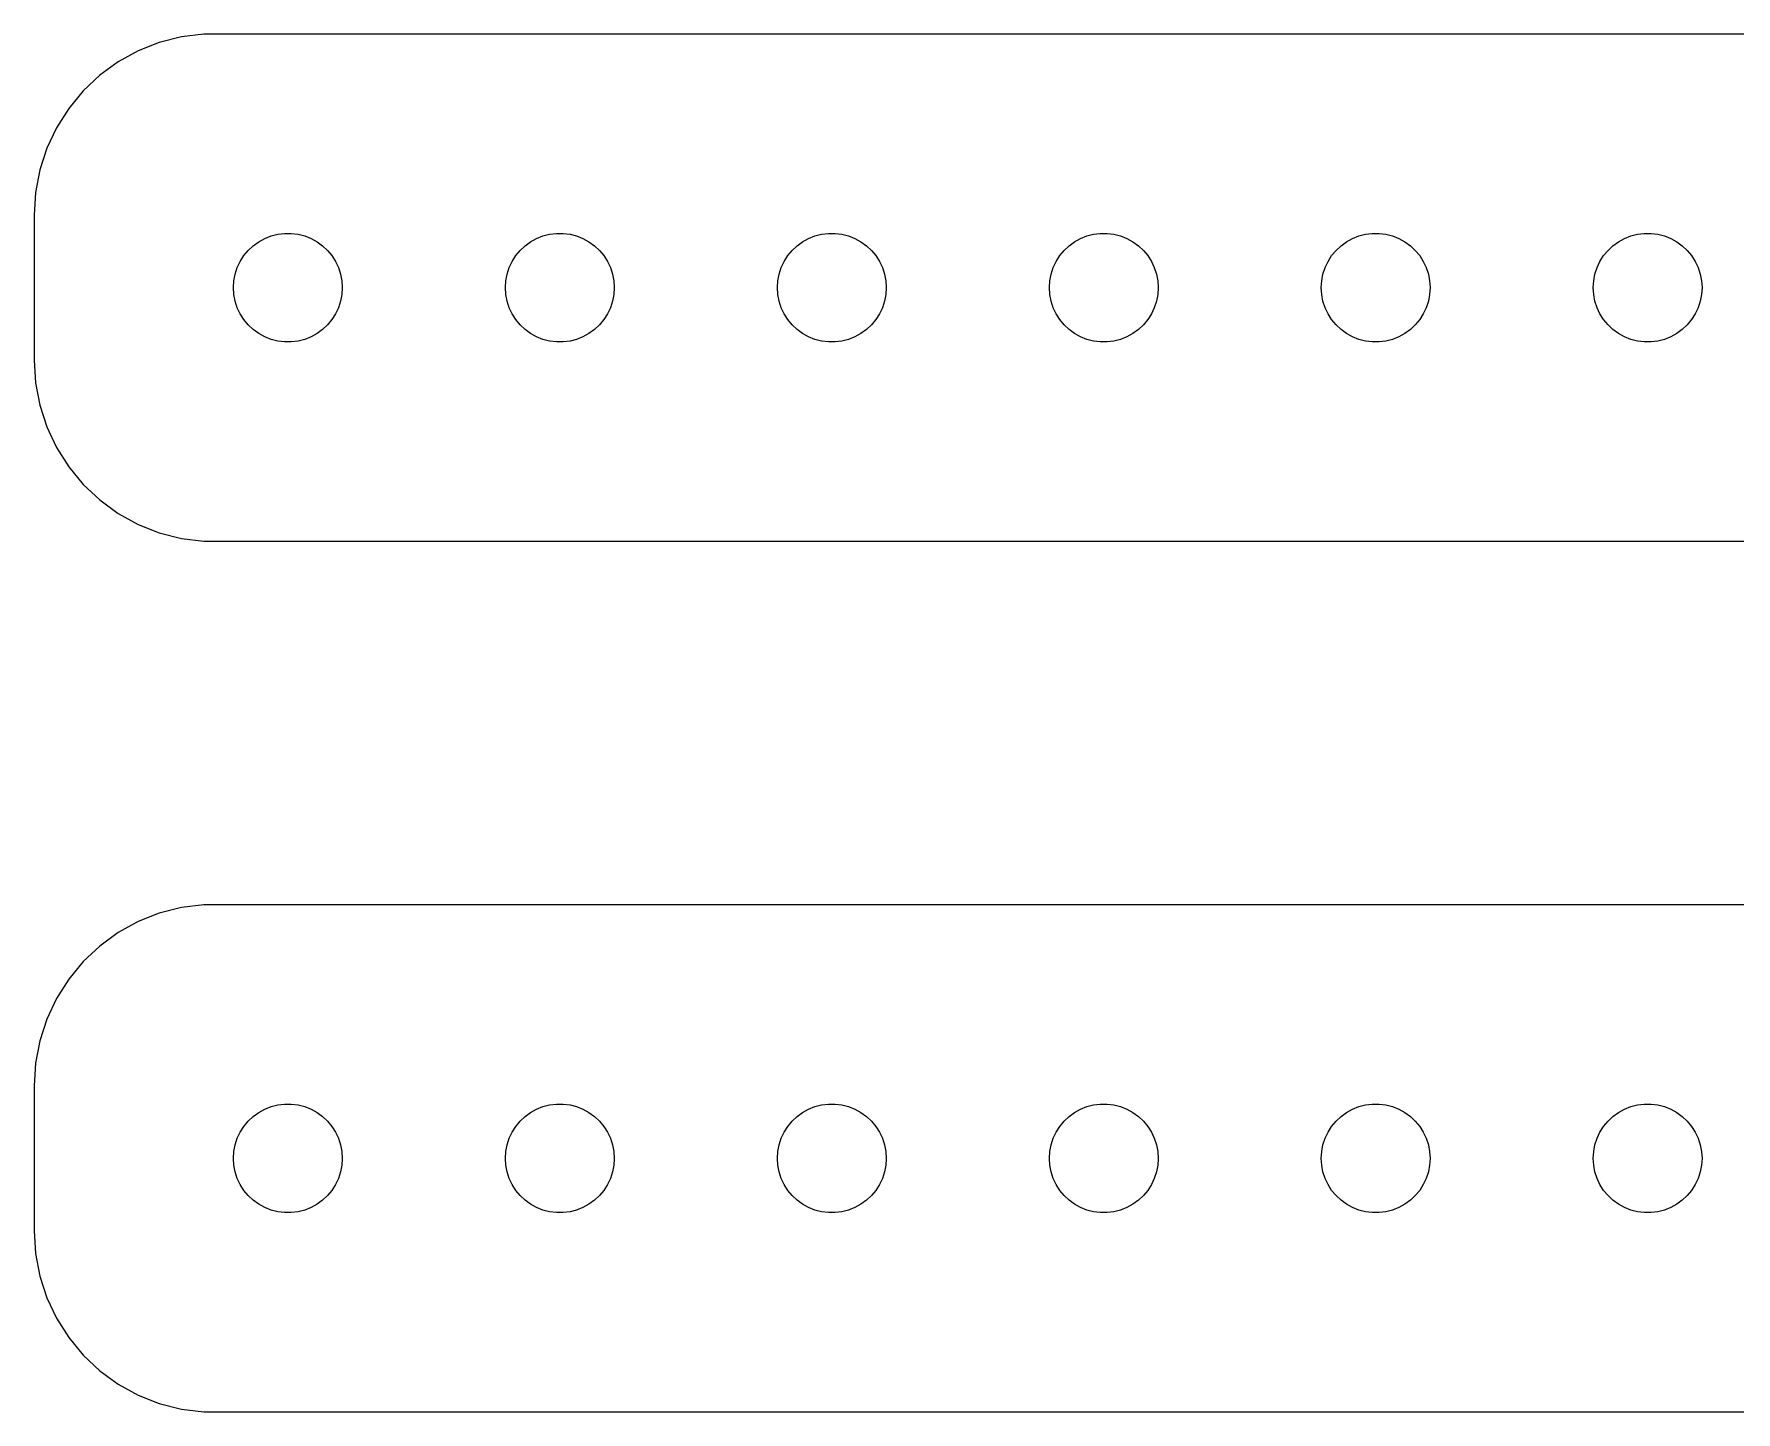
# Model space of a CAD drawing. Header units: metres. Extents: x -194 to 194, y 17 to 55.
# Drawn here: x -194.5 to -147.56, y 17.01 to 54.99 of the extents above; entities that cross this region are included whole.
import ezdxf

# ---------------------------------------------------------------- set-up
doc = ezdxf.new("R2010")
doc.units = ezdxf.units.M

msp = doc.modelspace()

# ---------------------------------------------------------------- linework, layer by layer
for p, q in [((-189.814, 54.9901), (-190.437, 54.9114)), ((189.814, 54.9901), (-189.814, 54.9901)), ((-191.629, 54.5241), (-192.179, 54.2216)), ((-191.045, 54.7553), (-191.629, 54.5241)), ((-190.437, 54.9114), (-191.045, 54.7553)), ((-192.179, 54.2216), (-192.687, 53.8526)), ((-192.687, 53.8526), (-193.145, 53.4227)), ((-193.145, 53.4227), (-193.545, 52.9389)), ((-193.545, 52.9389), (-193.882, 52.4088)), ((-193.882, 52.4088), (-194.149, 51.8406)), ((-194.149, 51.8406), (-194.343, 51.2434)), ((-194.343, 51.2434), (-194.461, 50.6267)), ((-194.461, 50.6267), (-194.5, 50)), ((-194.5, 50), (-194.5, 46)), ((-188.304, 49.2665), (-188.139, 49.3572)), ((-188.139, 49.3572), (-187.964, 49.4266)), ((-187.964, 49.4266), (-187.781, 49.4734)), ((-187.781, 49.4734), (-187.594, 49.497)), ((-187.594, 49.497), (-187.406, 49.497)), ((-187.406, 49.497), (-187.219, 49.4734)), ((-187.219, 49.4734), (-187.036, 49.4266)), ((-187.036, 49.4266), (-186.861, 49.3572)), ((-186.861, 49.3572), (-186.696, 49.2665)), ((-180.804, 49.2665), (-180.639, 49.3572)), ((-180.639, 49.3572), (-180.464, 49.4266)), ((-180.464, 49.4266), (-180.281, 49.4734)), ((-180.281, 49.4734), (-180.094, 49.497)), ((-180.094, 49.497), (-179.906, 49.497)), ((-179.906, 49.497), (-179.719, 49.4734)), ((-179.719, 49.4734), (-179.536, 49.4266)), ((-179.536, 49.4266), (-179.361, 49.3572)), ((-179.361, 49.3572), (-179.196, 49.2665)), ((-173.304, 49.2665), (-173.139, 49.3572)), ((-173.139, 49.3572), (-172.964, 49.4266)), ((-172.964, 49.4266), (-172.781, 49.4734)), ((-172.781, 49.4734), (-172.594, 49.497)), ((-172.594, 49.497), (-172.406, 49.497)), ((-172.406, 49.497), (-172.219, 49.4734)), ((-172.219, 49.4734), (-172.036, 49.4266)), ((-172.036, 49.4266), (-171.861, 49.3572)), ((-171.861, 49.3572), (-171.696, 49.2665)), ((-165.804, 49.2665), (-165.639, 49.3572)), ((-165.639, 49.3572), (-165.464, 49.4266)), ((-165.464, 49.4266), (-165.281, 49.4734)), ((-165.281, 49.4734), (-165.094, 49.497)), ((-165.094, 49.497), (-164.906, 49.497)), ((-164.906, 49.497), (-164.719, 49.4734)), ((-164.719, 49.4734), (-164.536, 49.4266)), ((-164.536, 49.4266), (-164.361, 49.3572)), ((-164.361, 49.3572), (-164.196, 49.2665)), ((-158.304, 49.2665), (-158.139, 49.3572)), ((-158.139, 49.3572), (-157.964, 49.4266)), ((-157.964, 49.4266), (-157.781, 49.4734)), ((-157.781, 49.4734), (-157.594, 49.497)), ((-157.594, 49.497), (-157.406, 49.497)), ((-157.406, 49.497), (-157.219, 49.4734)), ((-157.219, 49.4734), (-157.036, 49.4266)), ((-157.036, 49.4266), (-156.861, 49.3572)), ((-156.861, 49.3572), (-156.696, 49.2665)), ((-150.804, 49.2665), (-150.639, 49.3572)), ((-150.639, 49.3572), (-150.464, 49.4266)), ((-150.464, 49.4266), (-150.281, 49.4734)), ((-150.281, 49.4734), (-150.094, 49.497)), ((-150.094, 49.497), (-149.906, 49.497)), ((-149.906, 49.497), (-149.719, 49.4734)), ((-149.719, 49.4734), (-149.536, 49.4266)), ((-149.536, 49.4266), (-149.361, 49.3572)), ((-149.361, 49.3572), (-149.196, 49.2665)), ((-188.814, 48.7226), (-188.714, 48.8817)), ((-188.714, 48.8817), (-188.593, 49.0268)), ((-188.593, 49.0268), (-188.456, 49.1558)), ((-188.456, 49.1558), (-188.304, 49.2665)), ((-186.696, 49.2665), (-186.544, 49.1558)), ((-186.544, 49.1558), (-186.407, 49.0268)), ((-186.407, 49.0268), (-186.286, 48.8817)), ((-186.286, 48.8817), (-186.186, 48.7226)), ((-181.314, 48.7226), (-181.214, 48.8817)), ((-181.214, 48.8817), (-181.093, 49.0268)), ((-181.093, 49.0268), (-180.956, 49.1558)), ((-180.956, 49.1558), (-180.804, 49.2665)), ((-179.196, 49.2665), (-179.044, 49.1558)), ((-179.044, 49.1558), (-178.907, 49.0268)), ((-178.907, 49.0268), (-178.786, 48.8817)), ((-178.786, 48.8817), (-178.686, 48.7226)), ((-173.814, 48.7226), (-173.714, 48.8817)), ((-173.714, 48.8817), (-173.593, 49.0268)), ((-173.593, 49.0268), (-173.456, 49.1558)), ((-173.456, 49.1558), (-173.304, 49.2665)), ((-171.696, 49.2665), (-171.544, 49.1558)), ((-171.544, 49.1558), (-171.407, 49.0268)), ((-171.407, 49.0268), (-171.286, 48.8817)), ((-171.286, 48.8817), (-171.186, 48.7226)), ((-166.314, 48.7226), (-166.214, 48.8817)), ((-166.214, 48.8817), (-166.093, 49.0268)), ((-166.093, 49.0268), (-165.956, 49.1558)), ((-165.956, 49.1558), (-165.804, 49.2665)), ((-164.196, 49.2665), (-164.044, 49.1558)), ((-164.044, 49.1558), (-163.907, 49.0268)), ((-163.907, 49.0268), (-163.786, 48.8817)), ((-163.786, 48.8817), (-163.686, 48.7226)), ((-158.814, 48.7226), (-158.714, 48.8817)), ((-158.714, 48.8817), (-158.593, 49.0268)), ((-158.593, 49.0268), (-158.456, 49.1558)), ((-158.456, 49.1558), (-158.304, 49.2665)), ((-156.696, 49.2665), (-156.544, 49.1558)), ((-156.544, 49.1558), (-156.407, 49.0268)), ((-156.407, 49.0268), (-156.286, 48.8817)), ((-156.286, 48.8817), (-156.186, 48.7226)), ((-151.314, 48.7226), (-151.214, 48.8817)), ((-151.214, 48.8817), (-151.093, 49.0268)), ((-151.093, 49.0268), (-150.956, 49.1558)), ((-150.956, 49.1558), (-150.804, 49.2665)), ((-149.196, 49.2665), (-149.044, 49.1558)), ((-149.044, 49.1558), (-148.907, 49.0268)), ((-148.907, 49.0268), (-148.786, 48.8817)), ((-148.786, 48.8817), (-148.686, 48.7226)), ((-188.988, 48.188), (-188.953, 48.373)), ((-188.953, 48.373), (-188.895, 48.5522)), ((-188.895, 48.5522), (-188.814, 48.7226)), ((-186.186, 48.7226), (-186.105, 48.5522)), ((-186.105, 48.5522), (-186.047, 48.373)), ((-186.047, 48.373), (-186.012, 48.188)), ((-181.488, 48.188), (-181.453, 48.373)), ((-181.453, 48.373), (-181.395, 48.5522)), ((-181.395, 48.5522), (-181.314, 48.7226)), ((-178.686, 48.7226), (-178.605, 48.5522)), ((-178.605, 48.5522), (-178.547, 48.373)), ((-178.547, 48.373), (-178.512, 48.188)), ((-173.988, 48.188), (-173.953, 48.373)), ((-173.953, 48.373), (-173.895, 48.5522)), ((-173.895, 48.5522), (-173.814, 48.7226)), ((-171.186, 48.7226), (-171.105, 48.5522)), ((-171.105, 48.5522), (-171.047, 48.373)), ((-171.047, 48.373), (-171.012, 48.188)), ((-166.488, 48.188), (-166.453, 48.373)), ((-166.453, 48.373), (-166.395, 48.5522)), ((-166.395, 48.5522), (-166.314, 48.7226)), ((-163.686, 48.7226), (-163.605, 48.5522)), ((-163.605, 48.5522), (-163.547, 48.373)), ((-163.547, 48.373), (-163.512, 48.188)), ((-158.988, 48.188), (-158.953, 48.373)), ((-158.953, 48.373), (-158.895, 48.5522)), ((-158.895, 48.5522), (-158.814, 48.7226)), ((-156.186, 48.7226), (-156.105, 48.5522)), ((-156.105, 48.5522), (-156.047, 48.373)), ((-156.047, 48.373), (-156.012, 48.188)), ((-151.488, 48.188), (-151.453, 48.373)), ((-151.453, 48.373), (-151.395, 48.5522)), ((-151.395, 48.5522), (-151.314, 48.7226)), ((-148.686, 48.7226), (-148.605, 48.5522)), ((-148.605, 48.5522), (-148.547, 48.373)), ((-148.547, 48.373), (-148.512, 48.188)), ((-189, 48), (-188.988, 48.188)), ((-188.988, 47.812), (-189, 48)), ((-186.012, 48.188), (-186, 48)), ((-186, 48), (-186.012, 47.812)), ((-181.5, 48), (-181.488, 48.188)), ((-181.488, 47.812), (-181.5, 48)), ((-178.512, 48.188), (-178.5, 48)), ((-178.5, 48), (-178.512, 47.812)), ((-174, 48), (-173.988, 48.188)), ((-173.988, 47.812), (-174, 48)), ((-171.012, 48.188), (-171, 48)), ((-171, 48), (-171.012, 47.812)), ((-166.5, 48), (-166.488, 48.188)), ((-166.488, 47.812), (-166.5, 48)), ((-163.512, 48.188), (-163.5, 48)), ((-163.5, 48), (-163.512, 47.812)), ((-159, 48), (-158.988, 48.188)), ((-158.988, 47.812), (-159, 48)), ((-156.012, 48.188), (-156, 48)), ((-156, 48), (-156.012, 47.812)), ((-151.5, 48), (-151.488, 48.188)), ((-151.488, 47.812), (-151.5, 48)), ((-148.512, 48.188), (-148.5, 48)), ((-148.5, 48), (-148.512, 47.812)), ((-188.953, 47.627), (-188.988, 47.812)), ((-188.895, 47.4478), (-188.953, 47.627)), ((-188.814, 47.2774), (-188.895, 47.4478)), ((-186.105, 47.4478), (-186.186, 47.2774)), ((-186.047, 47.627), (-186.105, 47.4478)), ((-186.012, 47.812), (-186.047, 47.627)), ((-181.453, 47.627), (-181.488, 47.812)), ((-181.395, 47.4478), (-181.453, 47.627)), ((-181.314, 47.2774), (-181.395, 47.4478)), ((-178.605, 47.4478), (-178.686, 47.2774)), ((-178.547, 47.627), (-178.605, 47.4478)), ((-178.512, 47.812), (-178.547, 47.627)), ((-173.953, 47.627), (-173.988, 47.812)), ((-173.895, 47.4478), (-173.953, 47.627)), ((-173.814, 47.2774), (-173.895, 47.4478)), ((-171.105, 47.4478), (-171.186, 47.2774)), ((-171.047, 47.627), (-171.105, 47.4478)), ((-171.012, 47.812), (-171.047, 47.627)), ((-166.453, 47.627), (-166.488, 47.812)), ((-166.395, 47.4478), (-166.453, 47.627)), ((-166.314, 47.2774), (-166.395, 47.4478)), ((-163.605, 47.4478), (-163.686, 47.2774)), ((-163.547, 47.627), (-163.605, 47.4478)), ((-163.512, 47.812), (-163.547, 47.627)), ((-158.953, 47.627), (-158.988, 47.812)), ((-158.895, 47.4478), (-158.953, 47.627)), ((-158.814, 47.2774), (-158.895, 47.4478)), ((-156.105, 47.4478), (-156.186, 47.2774)), ((-156.047, 47.627), (-156.105, 47.4478)), ((-156.012, 47.812), (-156.047, 47.627)), ((-151.453, 47.627), (-151.488, 47.812)), ((-151.395, 47.4478), (-151.453, 47.627)), ((-151.314, 47.2774), (-151.395, 47.4478)), ((-148.605, 47.4478), (-148.686, 47.2774)), ((-148.547, 47.627), (-148.605, 47.4478)), ((-148.512, 47.812), (-148.547, 47.627)), ((-188.714, 47.1183), (-188.814, 47.2774)), ((-188.593, 46.9732), (-188.714, 47.1183)), ((-188.456, 46.8442), (-188.593, 46.9732)), ((-186.407, 46.9732), (-186.544, 46.8442)), ((-186.286, 47.1183), (-186.407, 46.9732)), ((-186.186, 47.2774), (-186.286, 47.1183)), ((-181.214, 47.1183), (-181.314, 47.2774)), ((-181.093, 46.9732), (-181.214, 47.1183)), ((-180.956, 46.8442), (-181.093, 46.9732)), ((-178.907, 46.9732), (-179.044, 46.8442)), ((-178.786, 47.1183), (-178.907, 46.9732)), ((-178.686, 47.2774), (-178.786, 47.1183)), ((-173.714, 47.1183), (-173.814, 47.2774)), ((-173.593, 46.9732), (-173.714, 47.1183)), ((-173.456, 46.8442), (-173.593, 46.9732)), ((-171.407, 46.9732), (-171.544, 46.8442)), ((-171.286, 47.1183), (-171.407, 46.9732)), ((-171.186, 47.2774), (-171.286, 47.1183)), ((-166.214, 47.1183), (-166.314, 47.2774)), ((-166.093, 46.9732), (-166.214, 47.1183)), ((-165.956, 46.8442), (-166.093, 46.9732)), ((-163.907, 46.9732), (-164.044, 46.8442)), ((-163.786, 47.1183), (-163.907, 46.9732)), ((-163.686, 47.2774), (-163.786, 47.1183)), ((-158.714, 47.1183), (-158.814, 47.2774)), ((-158.593, 46.9732), (-158.714, 47.1183)), ((-158.456, 46.8442), (-158.593, 46.9732)), ((-156.407, 46.9732), (-156.544, 46.8442)), ((-156.286, 47.1183), (-156.407, 46.9732)), ((-156.186, 47.2774), (-156.286, 47.1183)), ((-151.214, 47.1183), (-151.314, 47.2774)), ((-151.093, 46.9732), (-151.214, 47.1183)), ((-150.956, 46.8442), (-151.093, 46.9732)), ((-148.907, 46.9732), (-149.044, 46.8442)), ((-148.786, 47.1183), (-148.907, 46.9732)), ((-148.686, 47.2774), (-148.786, 47.1183)), ((-188.304, 46.7335), (-188.456, 46.8442)), ((-188.139, 46.6428), (-188.304, 46.7335)), ((-187.964, 46.5734), (-188.139, 46.6428)), ((-187.781, 46.5266), (-187.964, 46.5734)), ((-187.594, 46.503), (-187.781, 46.5266)), ((-187.406, 46.503), (-187.594, 46.503)), ((-187.219, 46.5266), (-187.406, 46.503)), ((-187.036, 46.5734), (-187.219, 46.5266)), ((-186.861, 46.6428), (-187.036, 46.5734)), ((-186.696, 46.7335), (-186.861, 46.6428)), ((-186.544, 46.8442), (-186.696, 46.7335)), ((-180.804, 46.7335), (-180.956, 46.8442)), ((-180.639, 46.6428), (-180.804, 46.7335)), ((-180.464, 46.5734), (-180.639, 46.6428)), ((-180.281, 46.5266), (-180.464, 46.5734)), ((-180.094, 46.503), (-180.281, 46.5266)), ((-179.906, 46.503), (-180.094, 46.503)), ((-179.719, 46.5266), (-179.906, 46.503)), ((-179.536, 46.5734), (-179.719, 46.5266)), ((-179.361, 46.6428), (-179.536, 46.5734)), ((-179.196, 46.7335), (-179.361, 46.6428)), ((-179.044, 46.8442), (-179.196, 46.7335)), ((-173.304, 46.7335), (-173.456, 46.8442)), ((-173.139, 46.6428), (-173.304, 46.7335)), ((-172.964, 46.5734), (-173.139, 46.6428)), ((-172.781, 46.5266), (-172.964, 46.5734)), ((-172.594, 46.503), (-172.781, 46.5266)), ((-172.406, 46.503), (-172.594, 46.503)), ((-172.219, 46.5266), (-172.406, 46.503)), ((-172.036, 46.5734), (-172.219, 46.5266)), ((-171.861, 46.6428), (-172.036, 46.5734)), ((-171.696, 46.7335), (-171.861, 46.6428)), ((-171.544, 46.8442), (-171.696, 46.7335)), ((-165.804, 46.7335), (-165.956, 46.8442)), ((-165.639, 46.6428), (-165.804, 46.7335)), ((-165.464, 46.5734), (-165.639, 46.6428)), ((-165.281, 46.5266), (-165.464, 46.5734)), ((-165.094, 46.503), (-165.281, 46.5266)), ((-164.906, 46.503), (-165.094, 46.503)), ((-164.719, 46.5266), (-164.906, 46.503)), ((-164.536, 46.5734), (-164.719, 46.5266)), ((-164.361, 46.6428), (-164.536, 46.5734)), ((-164.196, 46.7335), (-164.361, 46.6428)), ((-164.044, 46.8442), (-164.196, 46.7335)), ((-158.304, 46.7335), (-158.456, 46.8442)), ((-158.139, 46.6428), (-158.304, 46.7335)), ((-157.964, 46.5734), (-158.139, 46.6428)), ((-157.781, 46.5266), (-157.964, 46.5734)), ((-157.594, 46.503), (-157.781, 46.5266)), ((-157.406, 46.503), (-157.594, 46.503)), ((-157.219, 46.5266), (-157.406, 46.503)), ((-157.036, 46.5734), (-157.219, 46.5266)), ((-156.861, 46.6428), (-157.036, 46.5734)), ((-156.696, 46.7335), (-156.861, 46.6428)), ((-156.544, 46.8442), (-156.696, 46.7335)), ((-150.804, 46.7335), (-150.956, 46.8442)), ((-150.639, 46.6428), (-150.804, 46.7335)), ((-150.464, 46.5734), (-150.639, 46.6428)), ((-150.281, 46.5266), (-150.464, 46.5734)), ((-150.094, 46.503), (-150.281, 46.5266)), ((-149.906, 46.503), (-150.094, 46.503)), ((-149.719, 46.5266), (-149.906, 46.503)), ((-149.536, 46.5734), (-149.719, 46.5266)), ((-149.361, 46.6428), (-149.536, 46.5734)), ((-149.196, 46.7335), (-149.361, 46.6428)), ((-149.044, 46.8442), (-149.196, 46.7335)), ((-194.5, 46), (-194.461, 45.3733)), ((-194.461, 45.3733), (-194.343, 44.7566)), ((-194.343, 44.7566), (-194.149, 44.1594)), ((-194.149, 44.1594), (-193.882, 43.5912)), ((-193.882, 43.5912), (-193.545, 43.0611)), ((-193.545, 43.0611), (-193.145, 42.5773)), ((-193.145, 42.5773), (-192.687, 42.1474)), ((-192.687, 42.1474), (-192.179, 41.7784)), ((-192.179, 41.7784), (-191.629, 41.4759)), ((-191.629, 41.4759), (-191.045, 41.2447)), ((-191.045, 41.2447), (-190.437, 41.0886)), ((-190.437, 41.0886), (-189.814, 41.0099)), ((-189.814, 41.0099), (189.814, 41.0099)), ((-189.814, 30.9901), (-190.437, 30.9114)), ((189.814, 30.9901), (-189.814, 30.9901)), ((-191.629, 30.5241), (-192.179, 30.2216)), ((-191.045, 30.7553), (-191.629, 30.5241)), ((-190.437, 30.9114), (-191.045, 30.7553)), ((-192.179, 30.2216), (-192.687, 29.8526)), ((-192.687, 29.8526), (-193.145, 29.4227)), ((-193.145, 29.4227), (-193.545, 28.9389)), ((-193.545, 28.9389), (-193.882, 28.4088)), ((-193.882, 28.4088), (-194.149, 27.8406)), ((-194.149, 27.8406), (-194.343, 27.2434)), ((-194.343, 27.2434), (-194.461, 26.6267)), ((-194.461, 26.6267), (-194.5, 26)), ((-194.5, 26), (-194.5, 22)), ((-188.304, 25.2665), (-188.139, 25.3572)), ((-188.139, 25.3572), (-187.964, 25.4266)), ((-187.964, 25.4266), (-187.781, 25.4734)), ((-187.781, 25.4734), (-187.594, 25.497)), ((-187.594, 25.497), (-187.406, 25.497)), ((-187.406, 25.497), (-187.219, 25.4734)), ((-187.219, 25.4734), (-187.036, 25.4266)), ((-187.036, 25.4266), (-186.861, 25.3572)), ((-186.861, 25.3572), (-186.696, 25.2665)), ((-180.804, 25.2665), (-180.639, 25.3572)), ((-180.639, 25.3572), (-180.464, 25.4266)), ((-180.464, 25.4266), (-180.281, 25.4734)), ((-180.281, 25.4734), (-180.094, 25.497)), ((-180.094, 25.497), (-179.906, 25.497)), ((-179.906, 25.497), (-179.719, 25.4734)), ((-179.719, 25.4734), (-179.536, 25.4266)), ((-179.536, 25.4266), (-179.361, 25.3572)), ((-179.361, 25.3572), (-179.196, 25.2665)), ((-173.304, 25.2665), (-173.139, 25.3572)), ((-173.139, 25.3572), (-172.964, 25.4266)), ((-172.964, 25.4266), (-172.781, 25.4734)), ((-172.781, 25.4734), (-172.594, 25.497)), ((-172.594, 25.497), (-172.406, 25.497)), ((-172.406, 25.497), (-172.219, 25.4734)), ((-172.219, 25.4734), (-172.036, 25.4266)), ((-172.036, 25.4266), (-171.861, 25.3572)), ((-171.861, 25.3572), (-171.696, 25.2665)), ((-165.804, 25.2665), (-165.639, 25.3572)), ((-165.639, 25.3572), (-165.464, 25.4266)), ((-165.464, 25.4266), (-165.281, 25.4734)), ((-165.281, 25.4734), (-165.094, 25.497)), ((-165.094, 25.497), (-164.906, 25.497)), ((-164.906, 25.497), (-164.719, 25.4734)), ((-164.719, 25.4734), (-164.536, 25.4266)), ((-164.536, 25.4266), (-164.361, 25.3572)), ((-164.361, 25.3572), (-164.196, 25.2665)), ((-158.304, 25.2665), (-158.139, 25.3572)), ((-158.139, 25.3572), (-157.964, 25.4266)), ((-157.964, 25.4266), (-157.781, 25.4734)), ((-157.781, 25.4734), (-157.594, 25.497)), ((-157.594, 25.497), (-157.406, 25.497)), ((-157.406, 25.497), (-157.219, 25.4734)), ((-157.219, 25.4734), (-157.036, 25.4266)), ((-157.036, 25.4266), (-156.861, 25.3572)), ((-156.861, 25.3572), (-156.696, 25.2665)), ((-150.804, 25.2665), (-150.639, 25.3572)), ((-150.639, 25.3572), (-150.464, 25.4266)), ((-150.464, 25.4266), (-150.281, 25.4734)), ((-150.281, 25.4734), (-150.094, 25.497)), ((-150.094, 25.497), (-149.906, 25.497)), ((-149.906, 25.497), (-149.719, 25.4734)), ((-149.719, 25.4734), (-149.536, 25.4266)), ((-149.536, 25.4266), (-149.361, 25.3572)), ((-149.361, 25.3572), (-149.196, 25.2665)), ((-188.814, 24.7226), (-188.714, 24.8817)), ((-188.714, 24.8817), (-188.593, 25.0268)), ((-188.593, 25.0268), (-188.456, 25.1558)), ((-188.456, 25.1558), (-188.304, 25.2665)), ((-186.696, 25.2665), (-186.544, 25.1558)), ((-186.544, 25.1558), (-186.407, 25.0268)), ((-186.407, 25.0268), (-186.286, 24.8817)), ((-186.286, 24.8817), (-186.186, 24.7226)), ((-181.314, 24.7226), (-181.214, 24.8817)), ((-181.214, 24.8817), (-181.093, 25.0268)), ((-181.093, 25.0268), (-180.956, 25.1558)), ((-180.956, 25.1558), (-180.804, 25.2665)), ((-179.196, 25.2665), (-179.044, 25.1558)), ((-179.044, 25.1558), (-178.907, 25.0268)), ((-178.907, 25.0268), (-178.786, 24.8817)), ((-178.786, 24.8817), (-178.686, 24.7226)), ((-173.814, 24.7226), (-173.714, 24.8817)), ((-173.714, 24.8817), (-173.593, 25.0268)), ((-173.593, 25.0268), (-173.456, 25.1558)), ((-173.456, 25.1558), (-173.304, 25.2665)), ((-171.696, 25.2665), (-171.544, 25.1558)), ((-171.544, 25.1558), (-171.407, 25.0268)), ((-171.407, 25.0268), (-171.286, 24.8817)), ((-171.286, 24.8817), (-171.186, 24.7226)), ((-166.314, 24.7226), (-166.214, 24.8817)), ((-166.214, 24.8817), (-166.093, 25.0268)), ((-166.093, 25.0268), (-165.956, 25.1558)), ((-165.956, 25.1558), (-165.804, 25.2665)), ((-164.196, 25.2665), (-164.044, 25.1558)), ((-164.044, 25.1558), (-163.907, 25.0268)), ((-163.907, 25.0268), (-163.786, 24.8817)), ((-163.786, 24.8817), (-163.686, 24.7226)), ((-158.814, 24.7226), (-158.714, 24.8817)), ((-158.714, 24.8817), (-158.593, 25.0268)), ((-158.593, 25.0268), (-158.456, 25.1558)), ((-158.456, 25.1558), (-158.304, 25.2665)), ((-156.696, 25.2665), (-156.544, 25.1558)), ((-156.544, 25.1558), (-156.407, 25.0268)), ((-156.407, 25.0268), (-156.286, 24.8817)), ((-156.286, 24.8817), (-156.186, 24.7226)), ((-151.314, 24.7226), (-151.214, 24.8817)), ((-151.214, 24.8817), (-151.093, 25.0268)), ((-151.093, 25.0268), (-150.956, 25.1558)), ((-150.956, 25.1558), (-150.804, 25.2665)), ((-149.196, 25.2665), (-149.044, 25.1558)), ((-149.044, 25.1558), (-148.907, 25.0268)), ((-148.907, 25.0268), (-148.786, 24.8817)), ((-148.786, 24.8817), (-148.686, 24.7226)), ((-188.953, 24.373), (-188.895, 24.5522)), ((-188.895, 24.5522), (-188.814, 24.7226)), ((-186.186, 24.7226), (-186.105, 24.5522)), ((-186.105, 24.5522), (-186.047, 24.373)), ((-181.453, 24.373), (-181.395, 24.5522)), ((-181.395, 24.5522), (-181.314, 24.7226)), ((-178.686, 24.7226), (-178.605, 24.5522)), ((-178.605, 24.5522), (-178.547, 24.373)), ((-173.953, 24.373), (-173.895, 24.5522)), ((-173.895, 24.5522), (-173.814, 24.7226)), ((-171.186, 24.7226), (-171.105, 24.5522)), ((-171.105, 24.5522), (-171.047, 24.373)), ((-166.453, 24.373), (-166.395, 24.5522)), ((-166.395, 24.5522), (-166.314, 24.7226)), ((-163.686, 24.7226), (-163.605, 24.5522)), ((-163.605, 24.5522), (-163.547, 24.373)), ((-158.953, 24.373), (-158.895, 24.5522)), ((-158.895, 24.5522), (-158.814, 24.7226)), ((-156.186, 24.7226), (-156.105, 24.5522)), ((-156.105, 24.5522), (-156.047, 24.373)), ((-151.453, 24.373), (-151.395, 24.5522)), ((-151.395, 24.5522), (-151.314, 24.7226)), ((-148.686, 24.7226), (-148.605, 24.5522)), ((-148.605, 24.5522), (-148.547, 24.373)), ((-189, 24), (-188.988, 24.188)), ((-188.988, 23.812), (-189, 24)), ((-188.988, 24.188), (-188.953, 24.373)), ((-186.047, 24.373), (-186.012, 24.188)), ((-186.012, 24.188), (-186, 24)), ((-186, 24), (-186.012, 23.812)), ((-181.5, 24), (-181.488, 24.188)), ((-181.488, 23.812), (-181.5, 24)), ((-181.488, 24.188), (-181.453, 24.373)), ((-178.547, 24.373), (-178.512, 24.188)), ((-178.512, 24.188), (-178.5, 24)), ((-178.5, 24), (-178.512, 23.812)), ((-174, 24), (-173.988, 24.188)), ((-173.988, 23.812), (-174, 24)), ((-173.988, 24.188), (-173.953, 24.373)), ((-171.047, 24.373), (-171.012, 24.188)), ((-171.012, 24.188), (-171, 24)), ((-171, 24), (-171.012, 23.812)), ((-166.5, 24), (-166.488, 24.188)), ((-166.488, 23.812), (-166.5, 24)), ((-166.488, 24.188), (-166.453, 24.373)), ((-163.547, 24.373), (-163.512, 24.188)), ((-163.512, 24.188), (-163.5, 24)), ((-163.5, 24), (-163.512, 23.812)), ((-159, 24), (-158.988, 24.188)), ((-158.988, 23.812), (-159, 24)), ((-158.988, 24.188), (-158.953, 24.373)), ((-156.047, 24.373), (-156.012, 24.188)), ((-156.012, 24.188), (-156, 24)), ((-156, 24), (-156.012, 23.812)), ((-151.5, 24), (-151.488, 24.188)), ((-151.488, 23.812), (-151.5, 24)), ((-151.488, 24.188), (-151.453, 24.373)), ((-148.547, 24.373), (-148.512, 24.188)), ((-148.512, 24.188), (-148.5, 24)), ((-148.5, 24), (-148.512, 23.812)), ((-188.953, 23.627), (-188.988, 23.812)), ((-188.895, 23.4478), (-188.953, 23.627)), ((-186.047, 23.627), (-186.105, 23.4478)), ((-186.012, 23.812), (-186.047, 23.627)), ((-181.453, 23.627), (-181.488, 23.812)), ((-181.395, 23.4478), (-181.453, 23.627)), ((-178.547, 23.627), (-178.605, 23.4478)), ((-178.512, 23.812), (-178.547, 23.627)), ((-173.953, 23.627), (-173.988, 23.812)), ((-173.895, 23.4478), (-173.953, 23.627)), ((-171.047, 23.627), (-171.105, 23.4478)), ((-171.012, 23.812), (-171.047, 23.627)), ((-166.453, 23.627), (-166.488, 23.812)), ((-166.395, 23.4478), (-166.453, 23.627)), ((-163.547, 23.627), (-163.605, 23.4478)), ((-163.512, 23.812), (-163.547, 23.627)), ((-158.953, 23.627), (-158.988, 23.812)), ((-158.895, 23.4478), (-158.953, 23.627)), ((-156.047, 23.627), (-156.105, 23.4478)), ((-156.012, 23.812), (-156.047, 23.627)), ((-151.453, 23.627), (-151.488, 23.812)), ((-151.395, 23.4478), (-151.453, 23.627)), ((-148.547, 23.627), (-148.605, 23.4478)), ((-148.512, 23.812), (-148.547, 23.627)), ((-188.814, 23.2774), (-188.895, 23.4478)), ((-188.714, 23.1183), (-188.814, 23.2774)), ((-188.593, 22.9732), (-188.714, 23.1183)), ((-186.286, 23.1183), (-186.407, 22.9732)), ((-186.186, 23.2774), (-186.286, 23.1183)), ((-186.105, 23.4478), (-186.186, 23.2774)), ((-181.314, 23.2774), (-181.395, 23.4478)), ((-181.214, 23.1183), (-181.314, 23.2774)), ((-181.093, 22.9732), (-181.214, 23.1183)), ((-178.786, 23.1183), (-178.907, 22.9732)), ((-178.686, 23.2774), (-178.786, 23.1183)), ((-178.605, 23.4478), (-178.686, 23.2774)), ((-173.814, 23.2774), (-173.895, 23.4478)), ((-173.714, 23.1183), (-173.814, 23.2774)), ((-173.593, 22.9732), (-173.714, 23.1183)), ((-171.286, 23.1183), (-171.407, 22.9732)), ((-171.186, 23.2774), (-171.286, 23.1183)), ((-171.105, 23.4478), (-171.186, 23.2774)), ((-166.314, 23.2774), (-166.395, 23.4478)), ((-166.214, 23.1183), (-166.314, 23.2774)), ((-166.093, 22.9732), (-166.214, 23.1183)), ((-163.786, 23.1183), (-163.907, 22.9732)), ((-163.686, 23.2774), (-163.786, 23.1183)), ((-163.605, 23.4478), (-163.686, 23.2774)), ((-158.814, 23.2774), (-158.895, 23.4478)), ((-158.714, 23.1183), (-158.814, 23.2774)), ((-158.593, 22.9732), (-158.714, 23.1183)), ((-156.286, 23.1183), (-156.407, 22.9732)), ((-156.186, 23.2774), (-156.286, 23.1183)), ((-156.105, 23.4478), (-156.186, 23.2774)), ((-151.314, 23.2774), (-151.395, 23.4478)), ((-151.214, 23.1183), (-151.314, 23.2774)), ((-151.093, 22.9732), (-151.214, 23.1183)), ((-148.786, 23.1183), (-148.907, 22.9732)), ((-148.686, 23.2774), (-148.786, 23.1183)), ((-148.605, 23.4478), (-148.686, 23.2774)), ((-188.456, 22.8442), (-188.593, 22.9732)), ((-188.304, 22.7335), (-188.456, 22.8442)), ((-188.139, 22.6428), (-188.304, 22.7335)), ((-187.964, 22.5734), (-188.139, 22.6428)), ((-187.781, 22.5266), (-187.964, 22.5734)), ((-187.036, 22.5734), (-187.219, 22.5266)), ((-186.861, 22.6428), (-187.036, 22.5734)), ((-186.696, 22.7335), (-186.861, 22.6428)), ((-186.544, 22.8442), (-186.696, 22.7335)), ((-186.407, 22.9732), (-186.544, 22.8442)), ((-180.956, 22.8442), (-181.093, 22.9732)), ((-180.804, 22.7335), (-180.956, 22.8442)), ((-180.639, 22.6428), (-180.804, 22.7335)), ((-180.464, 22.5734), (-180.639, 22.6428)), ((-180.281, 22.5266), (-180.464, 22.5734)), ((-179.536, 22.5734), (-179.719, 22.5266)), ((-179.361, 22.6428), (-179.536, 22.5734)), ((-179.196, 22.7335), (-179.361, 22.6428)), ((-179.044, 22.8442), (-179.196, 22.7335)), ((-178.907, 22.9732), (-179.044, 22.8442)), ((-173.456, 22.8442), (-173.593, 22.9732)), ((-173.304, 22.7335), (-173.456, 22.8442)), ((-173.139, 22.6428), (-173.304, 22.7335)), ((-172.964, 22.5734), (-173.139, 22.6428)), ((-172.781, 22.5266), (-172.964, 22.5734)), ((-172.036, 22.5734), (-172.219, 22.5266)), ((-171.861, 22.6428), (-172.036, 22.5734)), ((-171.696, 22.7335), (-171.861, 22.6428)), ((-171.544, 22.8442), (-171.696, 22.7335)), ((-171.407, 22.9732), (-171.544, 22.8442)), ((-165.956, 22.8442), (-166.093, 22.9732)), ((-165.804, 22.7335), (-165.956, 22.8442)), ((-165.639, 22.6428), (-165.804, 22.7335)), ((-165.464, 22.5734), (-165.639, 22.6428)), ((-165.281, 22.5266), (-165.464, 22.5734)), ((-164.536, 22.5734), (-164.719, 22.5266)), ((-164.361, 22.6428), (-164.536, 22.5734)), ((-164.196, 22.7335), (-164.361, 22.6428)), ((-164.044, 22.8442), (-164.196, 22.7335)), ((-163.907, 22.9732), (-164.044, 22.8442)), ((-158.456, 22.8442), (-158.593, 22.9732)), ((-158.304, 22.7335), (-158.456, 22.8442)), ((-158.139, 22.6428), (-158.304, 22.7335)), ((-157.964, 22.5734), (-158.139, 22.6428)), ((-157.781, 22.5266), (-157.964, 22.5734)), ((-157.036, 22.5734), (-157.219, 22.5266)), ((-156.861, 22.6428), (-157.036, 22.5734)), ((-156.696, 22.7335), (-156.861, 22.6428)), ((-156.544, 22.8442), (-156.696, 22.7335)), ((-156.407, 22.9732), (-156.544, 22.8442)), ((-150.956, 22.8442), (-151.093, 22.9732)), ((-150.804, 22.7335), (-150.956, 22.8442)), ((-150.639, 22.6428), (-150.804, 22.7335)), ((-150.464, 22.5734), (-150.639, 22.6428)), ((-150.281, 22.5266), (-150.464, 22.5734)), ((-149.536, 22.5734), (-149.719, 22.5266)), ((-149.361, 22.6428), (-149.536, 22.5734)), ((-149.196, 22.7335), (-149.361, 22.6428)), ((-149.044, 22.8442), (-149.196, 22.7335)), ((-148.907, 22.9732), (-149.044, 22.8442)), ((-187.594, 22.503), (-187.781, 22.5266)), ((-187.406, 22.503), (-187.594, 22.503)), ((-187.219, 22.5266), (-187.406, 22.503)), ((-180.094, 22.503), (-180.281, 22.5266)), ((-179.906, 22.503), (-180.094, 22.503)), ((-179.719, 22.5266), (-179.906, 22.503)), ((-172.594, 22.503), (-172.781, 22.5266)), ((-172.406, 22.503), (-172.594, 22.503)), ((-172.219, 22.5266), (-172.406, 22.503)), ((-165.094, 22.503), (-165.281, 22.5266)), ((-164.906, 22.503), (-165.094, 22.503)), ((-164.719, 22.5266), (-164.906, 22.503)), ((-157.594, 22.503), (-157.781, 22.5266)), ((-157.406, 22.503), (-157.594, 22.503)), ((-157.219, 22.5266), (-157.406, 22.503)), ((-150.094, 22.503), (-150.281, 22.5266)), ((-149.906, 22.503), (-150.094, 22.503)), ((-149.719, 22.5266), (-149.906, 22.503)), ((-194.5, 22), (-194.461, 21.3733)), ((-194.461, 21.3733), (-194.343, 20.7566)), ((-194.343, 20.7566), (-194.149, 20.1594)), ((-194.149, 20.1594), (-193.882, 19.5912)), ((-193.882, 19.5912), (-193.545, 19.0611)), ((-193.545, 19.0611), (-193.145, 18.5773)), ((-193.145, 18.5773), (-192.687, 18.1474)), ((-192.687, 18.1474), (-192.179, 17.7784)), ((-192.179, 17.7784), (-191.629, 17.4759)), ((-191.629, 17.4759), (-191.045, 17.2447)), ((-191.045, 17.2447), (-190.437, 17.0886)), ((-190.437, 17.0886), (-189.814, 17.0099)), ((-189.814, 17.0099), (189.814, 17.0099))]:
    msp.add_line(p, q)

doc.saveas('drawing.dxf')
